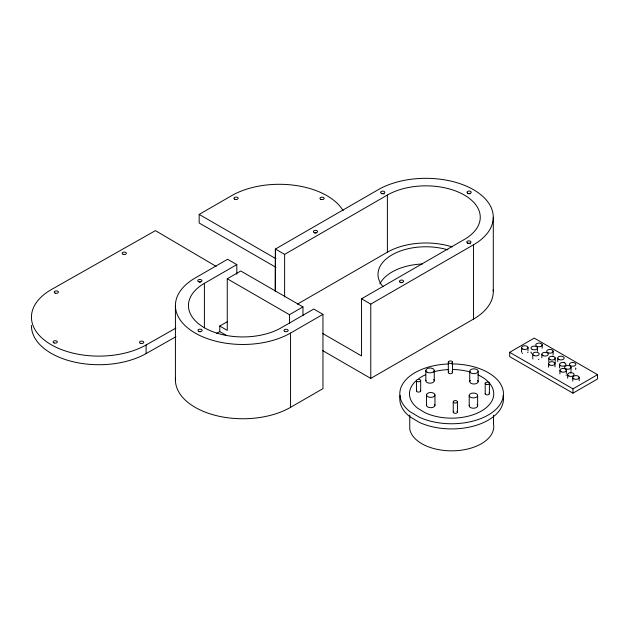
<?xml version="1.0" encoding="UTF-8"?>
<svg xmlns="http://www.w3.org/2000/svg" width="629" height="629" viewBox="0 0 629 629"><rect width="100%" height="100%" fill="white"/><g stroke="black" fill="none" stroke-linecap="round" stroke-linejoin="round"><path stroke-width="0.94" d="M275.18 291.211L275.4 249.053L378.163 189.722A67.437 38.935 0 0 1 473.535 189.722A67.437 38.935 0 0 1 473.535 244.783L473.535 319.068L370.772 378.399L322.661 350.62M275.966 267.356L199.165 223.012L199.165 214.41L231.582 195.698A67.437 38.935 0 0 1 343.135 210.723M204.394 327.882L204.394 283.325L236.811 264.612L236.811 274.291M226.526 335.501L219.765 331.593L219.765 326.05L227.266 330.382L227.266 278.781L240.765 270.989L302.958 306.897L302.958 315.656M275.4 291.078L275.4 249.053L284.623 254.375L387.385 195.045A54.401 31.403 0 0 1 464.32 195.045A54.401 31.403 0 0 1 464.32 239.46L361.549 298.791L361.549 355.928L322.661 333.48M219.765 326.05L227.36 321.671M216.533 333.464L219.765 331.593M297.36 304.161L387.385 252.182A54.401 31.403 0 0 1 452.172 246.906M227.266 278.781L289.458 314.689L302.958 306.897M236.811 264.612L227.588 259.282L195.171 278.002A67.437 38.935 0 0 0 195.171 333.063A67.437 38.935 0 0 0 290.543 333.063L322.96 314.351L322.96 388.636L290.543 407.348A67.437 38.935 0 0 1 215.582 415.431A67.437 38.935 0 0 1 175.491 377.974M361.549 298.791L370.772 304.114L473.535 244.783M509.663 352.311L534.241 338.127L597.55 374.672L597.55 378.973L572.972 393.164L509.663 356.612L509.663 352.311L572.972 388.864L597.55 374.672M216.132 266.366L155.418 230.631L51.664 289.387A67.437 38.935 0 0 0 50.737 344.448A67.437 38.935 0 0 0 146.109 344.975L175.876 328.126M31.45 325.405A67.437 38.935 0 0 0 72.477 361.612A67.437 38.935 0 0 0 146.109 353.577L175.876 336.719M199.165 214.41L275.966 258.755M322.96 314.351L313.745 309.028L281.32 327.74A54.401 31.403 0 0 1 204.394 327.74A54.401 31.403 0 0 1 204.394 283.325M579.16 377.298L579.16 380.749M572.972 388.864L572.972 393.164M572.752 377.636L572.752 381.088M571.014 367.194L571.014 370.646M567.657 374.719L567.657 378.171M566.344 370.151L566.344 373.602M559.928 370.489L559.928 373.941M559.574 364.521L559.574 367.973M557.734 358.223L557.734 361.675M555.187 357.987L555.187 361.447M554.975 363.389L554.975 366.841M553.111 351.116L553.111 354.567M548.779 358.326L548.779 361.785M548.567 363.727L548.567 367.179M542.182 344.771L542.182 348.222M541.844 354.379L541.844 357.83M537.449 347.806L537.449 351.257M532.763 354.213L532.763 357.665M527.983 347.452L527.983 350.903M521.575 347.79L521.575 352.098A3.216 1.856 0 0 1 521.606 351.619M493.49 415.242L493.49 423.781A42.135 24.327 0 0 1 456.363 450.686A42.135 24.327 0 0 1 409.762 429.253L409.762 415.014M493.293 217.249L493.293 291.534M489.401 383.281L489.401 393.597M485.203 383.438L485.203 393.754M478.158 371.252A4.214 2.43 0 0 1 471.836 373.359A4.214 2.43 0 0 1 471.836 369.144A4.214 2.43 0 0 1 478.158 371.252L478.158 381.567M477.639 395.476A4.214 2.43 0 0 1 471.318 397.583A4.214 2.43 0 0 1 471.318 393.369A4.214 2.43 0 0 1 477.639 395.476L477.639 405.799M469.729 371.252L469.729 381.567M469.21 395.476L469.21 405.799M457.464 401.797A2.107 1.219 0 0 1 454.303 402.851A2.107 1.219 0 0 1 454.303 400.744A2.107 1.219 0 0 1 457.464 401.797L457.464 412.121M453.25 401.797L453.25 412.121M452.526 362.17A2.107 1.219 0 0 1 449.365 363.224A2.107 1.219 0 0 1 449.365 361.117A2.107 1.219 0 0 1 452.526 362.17L452.526 372.494M448.312 362.17L448.312 372.494M434.954 394.949A4.214 2.43 0 0 1 428.632 397.056A4.214 2.43 0 0 1 428.632 392.842A4.214 2.43 0 0 1 434.954 394.949L434.954 405.273M434.254 370.434L434.254 380.749M426.533 394.949L426.533 405.273M425.825 370.434L425.825 380.749M420.675 380.561A2.107 1.219 0 0 1 417.514 381.614A2.107 1.219 0 0 1 417.514 379.507A2.107 1.219 0 0 1 420.675 380.561L420.675 390.884M416.461 380.561L416.461 390.884M387.385 195.045L387.385 252.182M370.772 304.114L370.772 378.399M290.543 333.063L290.543 407.348M289.458 314.689L289.458 323.448M284.623 254.375L284.623 296.99M175.42 305.537L175.42 379.822M146.109 344.975L146.109 353.577M566.304 374.947A3.216 1.856 0 0 1 566.061 375.411M570.731 372.454A3.216 1.856 0 0 1 570.283 372.863M571.014 371.511A3.216 1.856 0 0 1 570.983 371.991M575.826 368.979A3.216 1.856 0 0 1 575.574 369.443M575.677 368.02A3.216 1.856 0 0 1 575.857 368.5M564.15 362.202A3.216 1.856 0 0 1 564.111 362.689M555.187 362.304A3.216 1.856 0 0 1 555.155 362.791M553.08 355.912A3.216 1.856 0 0 1 552.828 356.376M538.888 359.143A3.216 1.856 0 0 1 538.44 359.552M532.952 359.002A3.216 1.856 0 0 1 532.763 358.53M531.615 353.364A3.216 1.856 0 0 1 531.23 352.932M531.041 352.46A3.216 1.856 0 0 1 531.073 351.981M527.951 352.248A3.216 1.856 0 0 1 527.7 352.712M522.715 353.364A3.216 1.856 0 0 1 522.149 353.003M493.215 289.694A67.437 38.935 0 0 1 473.535 319.068M468.078 193.795A2.107 1.219 0 0 1 470.185 193.795M314.626 233.044A2.107 1.219 0 0 1 316.238 233.021M401.011 282.68A2.107 1.219 0 0 1 402.104 282.68M383.014 286.69A47.843 27.621 0 0 1 392.268 254.714A47.843 27.621 0 0 1 447.777 249.839M379.869 283.899A47.843 27.621 0 0 1 422.381 263.983M467.803 243.604A2.107 1.219 0 0 1 470.35 243.8M381.661 193.874A2.107 1.219 0 0 1 384.201 194.062M477.883 374.813A42.135 24.327 0 0 1 484.574 408.992A42.135 24.327 0 0 1 425.369 412.86L417.735 408.292A42.135 24.327 0 0 1 416.264 380.608M418.67 378.682A42.135 24.327 0 0 1 425.723 374.656M433.467 371.888A42.135 24.327 0 0 1 448.705 369.569M452.393 369.514A42.135 24.327 0 0 1 470.264 372.022M456.843 411.264A2.107 1.219 0 0 1 456.843 412.978A2.107 1.219 0 0 1 453.863 412.978A2.107 1.219 0 0 1 453.863 411.264M489.055 392.999A2.107 1.219 0 0 1 487.711 394.87A2.107 1.219 0 0 1 485.234 393.44M451.905 371.637A2.107 1.219 0 0 1 451.905 373.351A2.107 1.219 0 0 1 448.925 373.351A2.107 1.219 0 0 1 448.925 371.637M420.392 390.271A2.107 1.219 0 0 1 418.568 392.095A2.107 1.219 0 0 1 416.744 390.271M451.598 363.916A51.822 29.925 0 0 1 500.55 403.7A51.822 29.925 0 0 1 419.331 417.239L409.943 411.618A51.822 29.925 0 0 1 404.714 381.119A51.822 29.925 0 0 1 448.681 363.963M503.121 395.633A51.822 29.925 0 0 1 476.719 425.173A51.822 29.925 0 0 1 419.331 422.397L409.943 416.775A51.822 29.925 0 0 1 400.154 395.515M434.812 404.644A4.214 2.43 0 0 1 430.739 407.702A4.214 2.43 0 0 1 426.674 404.644M433.688 379.531A4.214 2.43 0 0 1 430.59 383.163A4.214 2.43 0 0 1 425.967 380.12M477.073 404.581A4.214 2.43 0 0 1 473.975 408.213A4.214 2.43 0 0 1 469.352 405.17M477.592 380.356A4.214 2.43 0 0 1 473.944 384.005A4.214 2.43 0 0 1 470.295 380.356M199.527 331.774A2.107 1.219 0 0 1 200.612 331.774M199.291 282.106A2.107 1.219 0 0 1 200.384 282.106M573.892 378.894A3.216 1.856 0 0 0 579.128 377.777A3.216 1.856 0 0 0 574.843 375.725A3.216 1.856 0 0 0 573.892 378.894M568.805 375.977A3.216 1.856 0 0 0 574.033 374.86A3.216 1.856 0 0 0 569.748 372.808A3.216 1.856 0 0 0 568.805 375.977M561.076 371.747A3.216 1.856 0 0 0 566.304 370.638A3.216 1.856 0 0 0 562.019 368.578A3.216 1.856 0 0 0 561.076 371.747M565.754 368.791A3.216 1.856 0 0 0 570.983 367.682A3.216 1.856 0 0 0 566.698 365.622A3.216 1.856 0 0 0 565.754 368.791M570.597 365.779A3.216 1.856 0 0 0 575.826 364.663A3.216 1.856 0 0 0 571.541 362.603A3.216 1.856 0 0 0 570.597 365.779M560.714 365.779A3.216 1.856 0 0 0 565.943 364.663A3.216 1.856 0 0 0 561.666 362.611A3.216 1.856 0 0 0 560.714 365.779M549.715 364.985A3.216 1.856 0 0 0 554.943 363.877A3.216 1.856 0 0 0 550.658 361.817A3.216 1.856 0 0 0 549.715 364.985M558.882 359.481A3.216 1.856 0 0 0 564.111 358.373A3.216 1.856 0 0 0 559.834 356.313A3.216 1.856 0 0 0 558.882 359.481M549.919 359.591A3.216 1.856 0 0 0 555.155 358.475A3.216 1.856 0 0 0 550.87 356.415A3.216 1.856 0 0 0 549.919 359.591M542.992 355.637A3.216 1.856 0 0 0 548.221 354.528A3.216 1.856 0 0 0 543.936 352.468A3.216 1.856 0 0 0 542.992 355.637M547.851 352.712A3.216 1.856 0 0 0 553.08 351.603A3.216 1.856 0 0 0 548.795 349.543A3.216 1.856 0 0 0 547.851 352.712M533.911 355.471A3.216 1.856 0 0 0 539.139 354.363A3.216 1.856 0 0 0 534.854 352.303A3.216 1.856 0 0 0 533.911 355.471M532.189 349.402A3.216 1.856 0 0 0 537.418 348.293A3.216 1.856 0 0 0 533.133 346.233A3.216 1.856 0 0 0 532.189 349.402M536.914 346.367A3.216 1.856 0 0 0 542.143 345.258A3.216 1.856 0 0 0 537.858 343.198A3.216 1.856 0 0 0 536.914 346.367M522.715 349.048A3.216 1.856 0 0 0 527.951 347.931A3.216 1.856 0 0 0 523.666 345.871A3.216 1.856 0 0 0 522.715 349.048M467.638 193.127A2.107 1.219 0 0 0 471.16 192.576A2.107 1.219 0 0 0 468.581 191.09A2.107 1.219 0 0 0 467.638 193.127M314.248 232.565A2.107 1.219 0 0 0 317.574 231.708A2.107 1.219 0 0 0 314.626 230.466A2.107 1.219 0 0 0 314.248 232.565M400.068 282.13A2.107 1.219 0 0 0 403.59 281.588A2.107 1.219 0 0 0 401.011 280.102A2.107 1.219 0 0 0 400.068 282.13M467.371 242.943A2.107 1.219 0 0 0 470.893 242.393A2.107 1.219 0 0 0 468.314 240.907A2.107 1.219 0 0 0 467.371 242.943M381.221 193.205A2.107 1.219 0 0 0 384.744 192.655A2.107 1.219 0 0 0 382.165 191.169A2.107 1.219 0 0 0 381.221 193.205M485.91 384.272A2.107 1.219 0 0 0 489.37 383.596A2.107 1.219 0 0 0 486.626 382.204A2.107 1.219 0 0 0 485.91 384.272M427.06 372.148A4.214 2.43 0 0 0 434.112 371.063A4.214 2.43 0 0 0 428.947 368.083A4.214 2.43 0 0 0 427.06 372.148M199.016 331.42A2.107 1.219 0 0 0 202.176 330.367A2.107 1.219 0 0 0 199.016 329.313A2.107 1.219 0 0 0 199.016 331.42M284.583 331.349A2.107 1.219 0 0 0 288.106 330.799A2.107 1.219 0 0 0 285.527 329.313A2.107 1.219 0 0 0 284.583 331.349M198.347 281.556A2.107 1.219 0 0 0 201.87 281.014A2.107 1.219 0 0 0 199.291 279.52A2.107 1.219 0 0 0 198.347 281.556M123.182 254.344A2.107 1.219 0 0 0 126.358 253.306A2.107 1.219 0 0 0 123.213 252.237A2.107 1.219 0 0 0 123.182 254.344M54.125 342.97A2.107 1.219 0 0 0 57.302 341.94A2.107 1.219 0 0 0 54.157 340.863A2.107 1.219 0 0 0 54.125 342.97M55.226 293.161A2.107 1.219 0 0 0 58.403 292.123A2.107 1.219 0 0 0 55.266 291.054A2.107 1.219 0 0 0 55.226 293.161M140.534 343.379A2.107 1.219 0 0 0 143.711 342.341A2.107 1.219 0 0 0 140.574 341.272A2.107 1.219 0 0 0 140.534 343.379M321.01 199.448A2.107 1.219 0 0 0 324.163 198.394A2.107 1.219 0 0 0 321.01 197.341A2.107 1.219 0 0 0 321.01 199.448M234.562 199.134A2.107 1.219 0 0 0 238.092 198.591A2.107 1.219 0 0 0 235.505 197.097A2.107 1.219 0 0 0 234.562 199.134"/></g></svg>
